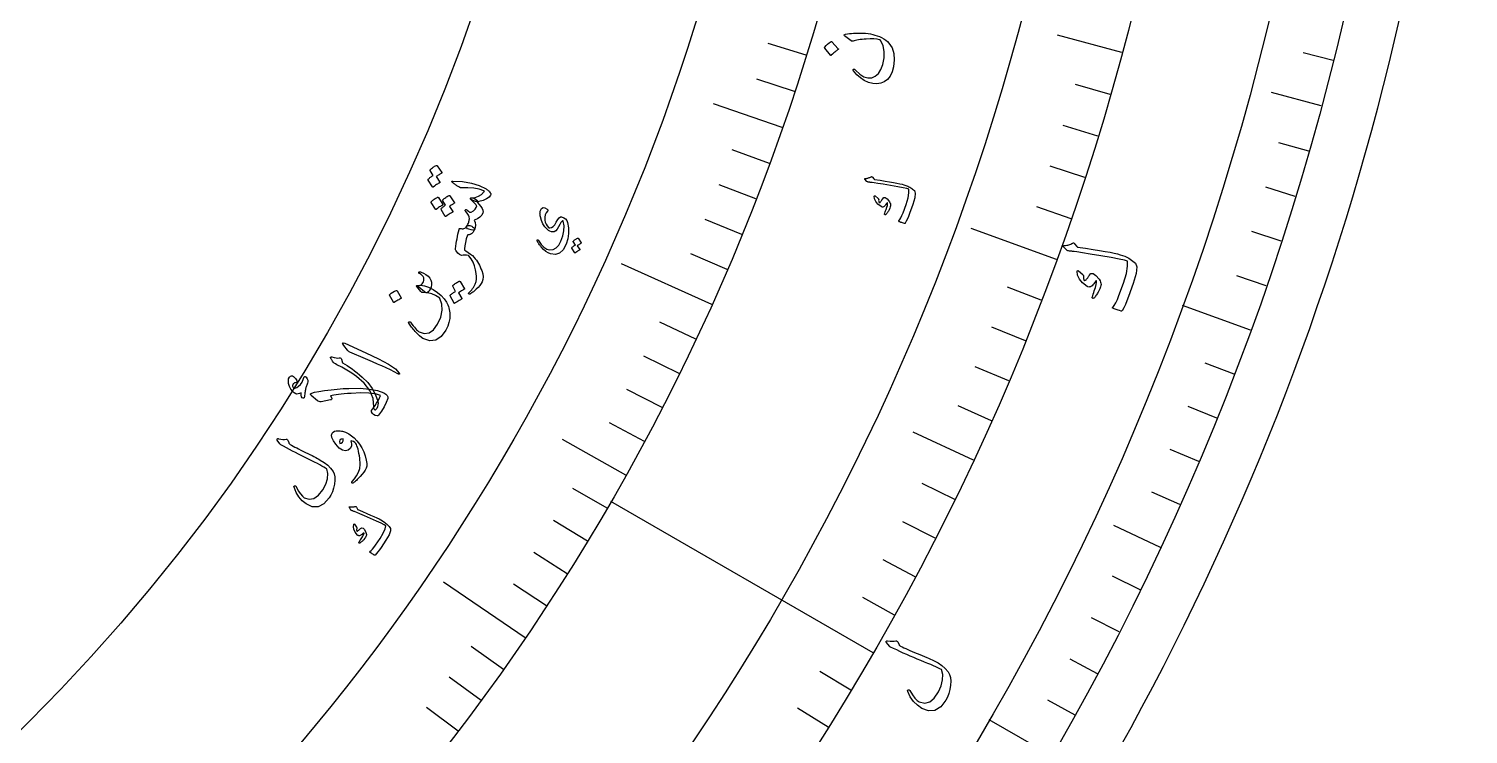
# Model space of a CAD drawing. Header units: millimetres. Extents: x -75 to 75, y -75 to 98.
# Drawn here: x 35.77 to 75, y -36.16 to -16.92 of the extents above; entities that cross this region are included whole.
import ezdxf

# ---------------------------------------------------------------- set-up
doc = ezdxf.new("R2010")
doc.units = ezdxf.units.MM
for name, color, linetype in [('CUT_OUTER', 1, 'Continuous'), ('ENGRAVE', 7, 'Continuous'), ('ENGRAVE_FINE', 8, 'Continuous'), ('TEXT', 5, 'Continuous')]:
    doc.layers.add(name, color=color, linetype=linetype)

msp = doc.modelspace()

# ---------------------------------------------------------------- linework, layer by layer
at = {"layer": 'CUT_OUTER'}
msp.add_arc((0, 0), 75, 178.943758, 5.27344, dxfattribs=at)
at = {"layer": 'ENGRAVE'}
for points in [[(65.5622, -17.5673), (63.8091, -17.0976)], [(70.9955, -19.0232), (69.6372, -18.6592)], [(56.307, -19.6129), (54.4371, -18.9616)], [(63.7816, -23.2146), (61.4559, -22.3681)], [(54.387, -24.4375), (51.9242, -23.3309)], [(69.0674, -25.1385), (67.2174, -24.4651)], [(52.0479, -29.0888), (50.3195, -28.1229)], [(61.5156, -28.6852), (59.8707, -27.9182)], [(58.7815, -33.9375), (51.6368, -29.8125)], [(66.6136, -31.0624), (65.3391, -30.4681)], [(49.3045, -33.5292), (47.0718, -32.0109)], [(63.6529, -36.75), (61.9479, -35.7656)]]:
    msp.add_lwpolyline(points, dxfattribs=at)
for radius in [73.5, 73.5, 71.5312, 67.875, 67.875, 64.9875, 59.625, 59.625, 56.475, 50.625, 50.625]:
    msp.add_circle((0, 0), radius, dxfattribs=at)
at = {"layer": 'ENGRAVE_FINE'}
for points in [[(56.9549, -17.6431), (55.9233, -17.3235)], [(71.3167, -17.7813), (70.498, -17.5771)], [(56.6396, -18.6306), (55.6137, -18.2931)], [(65.2456, -18.7089), (64.294, -18.436)], [(64.9092, -19.8447), (63.9624, -19.5553)], [(55.9571, -20.5899), (54.9435, -20.2169)], [(70.6527, -20.2593), (69.8417, -20.0268)], [(64.553, -20.9745), (63.6114, -20.6686)], [(55.5901, -21.5611), (54.5832, -21.1706)], [(70.2884, -21.4893), (69.4815, -21.2426)], [(64.1771, -22.0979), (63.241, -21.7756)], [(55.206, -22.5264), (54.2061, -22.1183)], [(69.9027, -22.7127), (69.1002, -22.452)], [(54.805, -23.4853), (53.8123, -23.0599)], [(69.4956, -23.9293), (68.6978, -23.6546)], [(63.3668, -24.3242), (62.4425, -23.9694)], [(53.9523, -25.3829), (52.975, -24.9231)], [(62.9326, -25.4264), (62.0147, -25.0556)], [(53.5009, -26.321), (52.5318, -25.8442)], [(62.4793, -26.5209), (61.568, -26.1341)], [(68.6182, -26.34), (67.8305, -26.0377)], [(53.033, -27.2515), (52.0724, -26.7579)], [(62.0069, -27.6072), (61.1025, -27.2046)], [(68.148, -27.5336), (67.3657, -27.2175)], [(52.5486, -28.1743), (51.5967, -27.6639)], [(67.6571, -28.7187), (66.8804, -28.3891)], [(61.0056, -29.7544), (60.1158, -29.3205)], [(51.531, -29.995), (50.5976, -29.4517)], [(67.1456, -29.8951), (66.3748, -29.552)], [(50.9981, -30.8924), (50.0743, -30.3328)], [(60.4771, -30.8146), (59.595, -30.3652)], [(50.4492, -31.7807), (49.5354, -31.2051)], [(59.9301, -31.8654), (59.0559, -31.4006)], [(49.8847, -32.6598), (48.9811, -32.0682)], [(66.0614, -32.2203), (65.303, -31.8504)], [(59.3648, -32.9065), (58.4989, -32.4265)], [(65.489, -33.3683), (64.7372, -32.9852)], [(48.7088, -34.3888), (47.8266, -33.7659)], [(64.8966, -34.5062), (64.1517, -34.11)], [(58.1802, -34.9582), (57.3316, -34.4483)], [(48.0979, -35.2382), (47.2267, -34.5999)], [(64.2845, -35.6335), (63.5466, -35.2244)], [(47.4719, -36.0771), (46.6121, -35.4236)], [(57.5613, -35.9683), (56.7217, -35.4436)]]:
    msp.add_lwpolyline(points, dxfattribs=at)
at = {"layer": 'TEXT'}
for points in [[(58.0276, -17.0694), (58.081, -17.0603), (58.1362, -17.0524), (58.1932, -17.0458), (58.2522, -17.0404), (58.3133, -17.0367), (58.3767, -17.0351), (58.4425, -17.0357), (58.5107, -17.0384), (58.578, -17.0433), (58.6438, -17.051), (58.7083, -17.0617), (58.7713, -17.0754), (58.8331, -17.092), (58.8938, -17.1117), (58.9534, -17.1345), (59.0119, -17.1603), (59.0719, -17.1925), (59.1257, -17.2281), (59.1731, -17.2671), (59.2143, -17.3097), (59.2986, -17.4386), (59.3471, -17.5902), (59.3596, -17.7645), (59.3358, -17.9613), (59.298, -18.0975), (59.244, -18.2104), (59.1741, -18.3), (59.0881, -18.3663), (58.9917, -18.406), (58.8884, -18.4218), (58.7782, -18.4137), (58.6611, -18.3817), (58.5434, -18.3277), (58.4359, -18.2577), (58.3387, -18.1718), (58.2516, -18.0702), (58.2425, -18.0556), (58.2389, -18.043), (58.2406, -18.0325), (58.2478, -18.0241), (58.2592, -18.0176), (58.272, -18.0188), (58.2863, -18.0275), (58.3019, -18.0438), (58.4172, -18.1539), (58.5296, -18.2258), (58.6392, -18.2592), (58.7462, -18.2539), (58.8432, -18.2134), (58.9263, -18.1393), (58.9955, -18.0315), (59.0506, -17.8901), (59.0863, -17.7099), (59.0871, -17.5403), (59.0532, -17.3815), (58.9846, -17.2336), (58.9817, -17.2301), (58.9768, -17.2268), (58.9701, -17.2237), (58.9613, -17.2208), (58.8909, -17.2045), (58.806, -17.1956), (58.7065, -17.194), (58.5925, -17.1997), (58.5345, -17.2047), (58.4803, -17.2101), (58.43, -17.2158), (58.3834, -17.2218), (58.3409, -17.2284), (58.3024, -17.2359), (58.2679, -17.2441), (58.2376, -17.2532), (58.222, -17.2571), (58.2084, -17.2579), (58.1969, -17.2556), (58.1874, -17.2502), (58.0073, -17.1079), (57.9977, -17.0967), (57.9978, -17.0866), (58.0078, -17.0775), (58.0276, -17.0694)], [(57.4639, -17.4477), (57.4614, -17.4433), (57.4608, -17.4379), (57.462, -17.4317), (57.4649, -17.4244), (57.5025, -17.3785), (57.544, -17.337), (57.5893, -17.3), (57.6385, -17.2673), (57.6453, -17.2648), (57.6514, -17.2646), (57.6568, -17.2667), (57.6614, -17.2712), (57.8326, -17.4618), (57.8362, -17.468), (57.8355, -17.4745), (57.8307, -17.4812), (57.8216, -17.4881), (57.8138, -17.4941), (57.8019, -17.5036), (57.7859, -17.5168), (57.7658, -17.5335), (57.7415, -17.554), (57.7129, -17.5789), (57.6799, -17.6079), (57.6427, -17.6411), (57.6369, -17.6453), (57.6319, -17.6467), (57.6278, -17.6455), (57.6245, -17.6415)], [(46.7112, -20.7851), (46.7096, -20.781), (46.7096, -20.7762), (46.7113, -20.7709), (46.7146, -20.7649), (46.7331, -20.7464), (46.7521, -20.729), (46.7717, -20.7127), (46.7918, -20.6975), (46.8127, -20.6832), (46.8345, -20.6699), (46.8573, -20.6575), (46.8811, -20.6461), (46.8875, -20.6446), (46.8933, -20.6453), (46.8984, -20.6481), (46.903, -20.653), (47.0314, -20.8403), (47.0324, -20.8443), (47.0304, -20.8487), (47.0255, -20.8535), (47.0177, -20.8587), (47.0112, -20.8618), (47.0017, -20.8673), (46.9892, -20.8752), (46.9738, -20.8856), (46.9551, -20.8984), (46.9331, -20.9138), (46.9076, -20.9317), (46.8787, -20.9522), (46.9768, -21.0999), (46.9792, -21.1058), (46.9779, -21.1114), (46.9729, -21.1166), (46.9642, -21.1216), (46.9567, -21.1259), (46.9452, -21.1329), (46.9297, -21.1425), (46.9103, -21.1548), (46.8867, -21.17), (46.8589, -21.1883), (46.8268, -21.2099), (46.7905, -21.2346), (46.7854, -21.2366), (46.7813, -21.2366), (46.778, -21.2346), (46.7756, -21.2306), (46.6568, -21.0432), (46.6552, -21.0391), (46.6553, -21.0343), (46.657, -21.029), (46.6604, -21.023), (46.6752, -21.0069), (46.6908, -20.9918), (46.7071, -20.9778), (46.7242, -20.9647), (46.7419, -20.9526), (46.7601, -20.9413), (46.7787, -20.931), (46.7978, -20.9215)], [(47.3258, -21.0723), (47.5934, -21.0875), (47.834, -21.128), (48.0476, -21.1942), (48.234, -21.2865), (48.2463, -21.2938), (48.2587, -21.302), (48.2713, -21.3111), (48.2839, -21.3211), (48.2965, -21.3318), (48.3087, -21.3429), (48.3206, -21.3544), (48.3321, -21.3662), (48.3508, -21.3899), (48.3615, -21.4128), (48.3641, -21.435), (48.3588, -21.4565), (48.3186, -21.5124), (48.2512, -21.5607), (48.1565, -21.6012), (48.0346, -21.6338), (48.0167, -21.6373), (47.9955, -21.6372), (47.971, -21.6335), (47.9433, -21.6262), (47.9302, -21.6216), (47.9172, -21.6169), (47.9045, -21.6121), (47.892, -21.6073), (47.8797, -21.6022), (47.8678, -21.5967), (47.8562, -21.5909), (47.845, -21.5847), (47.8262, -21.5724), (47.8139, -21.5609), (47.8083, -21.5503), (47.8091, -21.5406), (47.8127, -21.5365), (47.8194, -21.5334), (47.829, -21.5313), (47.8417, -21.5302), (47.9363, -21.5201), (48.0254, -21.4885), (48.1091, -21.4354), (48.1872, -21.3608), (48.1894, -21.3544), (48.1872, -21.3482), (48.1809, -21.3423), (48.1702, -21.3365), (48.048, -21.2945), (47.9042, -21.2673), (47.7391, -21.2546), (47.5526, -21.2562), (47.5396, -21.2533), (47.52, -21.245), (47.4937, -21.2314), (47.4608, -21.2124), (47.4421, -21.2008), (47.4232, -21.1883), (47.4042, -21.175), (47.3852, -21.1607), (47.3661, -21.1459), (47.3473, -21.131), (47.3286, -21.1161), (47.3102, -21.1011), (47.3059, -21.0971), (47.3036, -21.0926), (47.3032, -21.0876), (47.3047, -21.0822), (47.3076, -21.0781), (47.3121, -21.0751), (47.3181, -21.0732), (47.3258, -21.0723)], [(58.5761, -21.0015), (58.5984, -20.9986), (58.6198, -20.9948), (58.6404, -20.9903), (58.6602, -20.9849), (58.6792, -20.9787), (58.6974, -20.9715), (58.7149, -20.9632), (58.7316, -20.954), (58.7401, -20.9512), (58.7485, -20.9523), (58.7568, -20.9571), (58.7649, -20.9659), (58.8065, -21.0158), (58.8111, -21.0209), (58.8151, -21.0248), (58.8186, -21.0275), (58.8215, -21.029), (58.974, -21.0513), (59.1114, -21.0724), (59.2339, -21.0921), (59.3413, -21.1105), (59.4336, -21.1279), (59.5105, -21.1441), (59.5721, -21.1594), (59.6184, -21.1736), (59.7044, -21.2041), (59.7312, -21.2154), (59.7575, -21.2279), (59.7835, -21.2419), (59.8092, -21.2572), (59.8344, -21.2739), (59.8592, -21.2923), (59.8835, -21.3123), (59.9075, -21.3338), (59.9301, -21.4017), (59.9163, -21.5288), (59.8659, -21.7149), (59.7781, -21.9598), (59.7474, -22.035), (59.717, -22.1039), (59.6869, -22.1664), (59.6571, -22.2225), (59.6528, -22.227), (59.648, -22.2296), (59.6426, -22.2302), (59.6368, -22.2289), (59.6095, -22.2206), (59.5847, -22.2127), (59.5624, -22.2055), (59.5426, -22.1988), (59.5252, -22.1926), (59.5098, -22.1868), (59.4965, -22.1815), (59.4854, -22.1765), (59.4792, -22.1733), (59.4765, -22.1697), (59.4771, -22.1656), (59.4812, -22.161), (59.5087, -22.1247), (59.5374, -22.0753), (59.5671, -22.0128), (59.5978, -21.9373), (59.6813, -21.7087), (59.7353, -21.5257), (59.7601, -21.3887), (59.7562, -21.2977), (59.7027, -21.2788), (59.6018, -21.2551), (59.4534, -21.2264), (59.2576, -21.1928), (59.0611, -21.1603), (58.9123, -21.1362), (58.8111, -21.1205), (58.7576, -21.1134), (58.7428, -21.1119), (58.729, -21.1104), (58.7161, -21.1091), (58.7042, -21.1079), (58.6933, -21.1068), (58.6837, -21.1058), (58.6751, -21.1051), (58.6678, -21.1045), (58.6521, -21.1023), (58.6381, -21.0977), (58.6256, -21.0908), (58.6147, -21.0815), (58.5598, -21.0248), (58.5563, -21.0205), (58.5544, -21.0166), (58.5541, -21.0129), (58.5554, -21.0096), (58.5592, -21.0064), (58.5639, -21.0039), (58.5695, -21.0023), (58.5761, -21.0015)], [(46.741, -21.6535), (46.7394, -21.6493), (46.7395, -21.6445), (46.7413, -21.6392), (46.7448, -21.6332), (46.7636, -21.6148), (46.7829, -21.5976), (46.8028, -21.5814), (46.8232, -21.5663), (46.8444, -21.5522), (46.8665, -21.5391), (46.8896, -21.5269), (46.9136, -21.5157), (46.9213, -21.5137), (46.9277, -21.5139), (46.9327, -21.5162), (46.9365, -21.5207), (47.0616, -21.7106), (47.0629, -21.7161), (47.0608, -21.7214), (47.0553, -21.7264), (47.0464, -21.7313), (47.0389, -21.7356), (47.0273, -21.7425), (47.0117, -21.7521), (46.992, -21.7642), (46.9682, -21.7793), (46.9402, -21.7976), (46.9078, -21.819), (46.8711, -21.8435), (46.8656, -21.8465), (46.8611, -21.8471), (46.8576, -21.8455), (46.8552, -21.8417)], [(47.0532, -21.6073), (47.0516, -21.6031), (47.0517, -21.5983), (47.0535, -21.593), (47.057, -21.5869), (47.0758, -21.5684), (47.0951, -21.551), (47.115, -21.5346), (47.1354, -21.5193), (47.1566, -21.5051), (47.1787, -21.4918), (47.2017, -21.4794), (47.2258, -21.468), (47.2322, -21.4666), (47.2379, -21.4673), (47.2431, -21.4702), (47.2476, -21.4752), (47.3731, -21.6653), (47.3741, -21.6694), (47.372, -21.6738), (47.367, -21.6787), (47.359, -21.6839), (47.3537, -21.6872), (47.3453, -21.6925), (47.334, -21.6997), (47.3197, -21.7088), (47.3025, -21.72), (47.2826, -21.7331), (47.2601, -21.7483), (47.2349, -21.7656), (47.327, -21.9054), (47.3283, -21.9109), (47.3262, -21.9162), (47.3207, -21.9213), (47.3117, -21.9262), (47.3041, -21.9305), (47.2925, -21.9375), (47.2768, -21.9471), (47.2572, -21.9594), (47.2333, -21.9745), (47.2051, -21.9929), (47.1726, -22.0145), (47.1358, -22.0392), (47.1307, -22.0412), (47.1265, -22.0411), (47.1233, -22.0391), (47.121, -22.0351), (47.0073, -21.846), (47.0057, -21.8418), (47.0059, -21.8371), (47.0077, -21.8317), (47.0111, -21.8257), (47.0245, -21.8126), (47.0382, -21.7998), (47.0523, -21.7874), (47.0667, -21.7753), (47.0816, -21.7637), (47.097, -21.7529), (47.1129, -21.7429), (47.1293, -21.7336)], [(47.8213, -21.5322), (47.8565, -21.5313), (47.8932, -21.5394), (47.9315, -21.5566), (47.9712, -21.5829), (47.9863, -21.5951), (47.9939, -21.6036), (47.9942, -21.6084), (47.987, -21.6096), (47.9752, -21.6097), (47.9692, -21.6121), (47.9692, -21.6168), (47.9751, -21.6238), (48.0406, -21.7006), (48.0908, -21.7671), (48.1258, -21.8234), (48.1456, -21.8693), (48.151, -21.8877), (48.1534, -21.9059), (48.1528, -21.9237), (48.1491, -21.9413), (48.1168, -22.0056), (48.0665, -22.0592), (47.9984, -22.1021), (47.9125, -22.1342), (47.9354, -22.2045), (47.9444, -22.2723), (47.9394, -22.3377), (47.9204, -22.4004), (47.9047, -22.4127), (47.8738, -22.4147), (47.8277, -22.4063), (47.7665, -22.3877), (47.7326, -22.3713), (47.7125, -22.3518), (47.706, -22.3293), (47.7133, -22.3036), (47.7286, -22.2751), (47.7419, -22.2476), (47.7531, -22.2211), (47.7623, -22.1955), (47.7695, -22.1711), (47.7748, -22.1482), (47.7782, -22.1267), (47.7797, -22.1066), (47.7731, -22.0512), (47.7543, -21.998), (47.7233, -21.9469), (47.6801, -21.898), (47.6677, -21.8846), (47.6622, -21.873), (47.6636, -21.8631), (47.6718, -21.855), (47.684, -21.8494), (47.6961, -21.8494), (47.7081, -21.8549), (47.7199, -21.8659), (47.7528, -21.8971), (47.7819, -21.9167), (47.8072, -21.9248), (47.8287, -21.9213), (47.8918, -21.8826), (47.938, -21.8409), (47.9674, -21.7964), (47.9798, -21.7491), (47.9791, -21.7456), (47.9772, -21.7409), (47.9741, -21.735), (47.9699, -21.7278), (47.9578, -21.7134), (47.9275, -21.6813), (47.879, -21.6316), (47.8124, -21.5644), (47.8098, -21.5611), (47.8081, -21.5569), (47.8072, -21.5516), (47.8071, -21.5453), (47.8086, -21.5406), (47.8115, -21.5368), (47.8158, -21.534), (47.8213, -21.5322)], [(58.8149, -21.4804), (58.8165, -21.4773), (58.8189, -21.475), (58.8219, -21.4734), (58.8257, -21.4725), (58.8287, -21.4729), (58.8317, -21.4738), (58.8348, -21.4751), (58.8379, -21.477), (58.9174, -21.5473), (58.9252, -21.5551), (58.9307, -21.5624), (58.9339, -21.5692), (58.9349, -21.5753), (58.9332, -21.5994), (58.9346, -21.6209), (58.9391, -21.6399), (58.9468, -21.6564), (58.9523, -21.6611), (58.9603, -21.6603), (58.9708, -21.6541), (58.9837, -21.6424), (58.9907, -21.6339), (58.9975, -21.625), (59.0043, -21.6158), (59.0109, -21.6061), (59.0175, -21.5959), (59.0241, -21.5851), (59.0306, -21.5736), (59.0371, -21.5615), (59.0717, -21.5242), (59.1148, -21.5239), (59.1665, -21.5607), (59.2266, -21.6347), (59.2425, -21.662), (59.2536, -21.687), (59.2598, -21.7098), (59.261, -21.7303), (59.258, -21.7511), (59.2498, -21.7785), (59.2364, -21.8125), (59.2179, -21.8529), (59.208, -21.8733), (59.1978, -21.8925), (59.1874, -21.9103), (59.1767, -21.9267), (59.1661, -21.9419), (59.1559, -21.9561), (59.1461, -21.9692), (59.1367, -21.9811), (59.1289, -21.9878), (59.1213, -21.9917), (59.1139, -21.9931), (59.1068, -21.9918), (59.1004, -21.9882), (59.0967, -21.9831), (59.0958, -21.9766), (59.0976, -21.9686), (59.105, -21.9437), (59.1137, -21.9157), (59.1239, -21.8845), (59.1355, -21.8501), (59.1571, -21.786), (59.1715, -21.735), (59.1788, -21.6972), (59.179, -21.6726), (59.178, -21.669), (59.1758, -21.6664), (59.1725, -21.665), (59.1681, -21.6646), (59.165, -21.6652), (59.1617, -21.6672), (59.1581, -21.6706), (59.1542, -21.6753), (59.1235, -21.7213), (59.1096, -21.7401), (59.0951, -21.7552), (59.08, -21.7667), (59.0642, -21.7744), (59.0471, -21.7796), (59.0312, -21.7805), (59.0163, -21.7771), (59.0025, -21.7694), (58.9154, -21.7014), (58.8551, -21.6305), (58.8216, -21.5569), (58.8149, -21.4804)], [(49.9123, -21.8921), (49.8735, -21.9347), (49.8483, -21.9902), (49.8365, -22.0586), (49.838, -22.1399), (49.849, -22.196), (49.8689, -22.2475), (49.8978, -22.2946), (49.9356, -22.3371), (49.9441, -22.3434), (49.9538, -22.348), (49.9649, -22.3509), (49.9771, -22.352), (50.0212, -22.3421), (50.0645, -22.312), (50.1072, -22.2615), (50.149, -22.1906), (50.1894, -22.1203), (50.2273, -22.0729), (50.2626, -22.0485), (50.2955, -22.0471), (50.3527, -22.0705), (50.3982, -22.1038), (50.4319, -22.1471), (50.4538, -22.2004), (50.4812, -22.3515), (50.484, -22.5013), (50.4623, -22.6496), (50.4162, -22.7961), (50.3369, -22.9432), (50.24, -23.0359), (50.1259, -23.0743), (49.9947, -23.0585), (49.9311, -23.0317), (49.8672, -22.9913), (49.8031, -22.9372), (49.7387, -22.8695), (49.7218, -22.8485), (49.7058, -22.8275), (49.6907, -22.8067), (49.6765, -22.7859), (49.6631, -22.765), (49.6505, -22.744), (49.6387, -22.7227), (49.6277, -22.7012), (49.6239, -22.6906), (49.624, -22.6828), (49.628, -22.6776), (49.6359, -22.6752), (49.6441, -22.6756), (49.6513, -22.6781), (49.6576, -22.6827), (49.6629, -22.6894), (49.7359, -22.7994), (49.8107, -22.8792), (49.8872, -22.9286), (49.9656, -22.9476), (50.0623, -22.9368), (50.1465, -22.8944), (50.2179, -22.8202), (50.2766, -22.7143), (50.329, -22.5683), (50.3571, -22.4284), (50.3609, -22.2947), (50.3407, -22.1674), (50.3379, -22.1591), (50.3334, -22.1544), (50.3274, -22.1535), (50.3197, -22.1563), (50.3004, -22.1728), (50.2758, -22.2053), (50.246, -22.2539), (50.2108, -22.3185), (50.1722, -22.3829), (50.1333, -22.4279), (50.0943, -22.4534), (50.0552, -22.4595), (50.0154, -22.4526), (49.9769, -22.4383), (49.9397, -22.4167), (49.9036, -22.3877), (49.8388, -22.3173), (49.7862, -22.2365), (49.7458, -22.1454), (49.7176, -22.044), (49.7118, -22.0178), (49.7077, -21.9931), (49.7053, -21.9698), (49.7045, -21.9479), (49.7053, -21.9276), (49.7074, -21.9088), (49.711, -21.8915), (49.7159, -21.8758), (49.7473, -21.8195), (49.7889, -21.7948), (49.841, -21.8017), (49.9035, -21.8403), (49.9183, -21.8553), (49.9247, -21.8689), (49.9227, -21.8812), (49.9123, -21.8921)], [(47.9226, -22.3958), (47.904, -22.4315), (47.8839, -22.4619), (47.8625, -22.487), (47.8396, -22.5069), (47.828, -22.5151), (47.8156, -22.5221), (47.8024, -22.5278), (47.7884, -22.5323), (47.7737, -22.5359), (47.7585, -22.539), (47.7428, -22.5418), (47.7266, -22.5441), (47.6952, -22.6475), (47.6709, -22.7443), (47.6538, -22.8347), (47.6437, -22.9187), (47.6449, -22.9379), (47.6513, -22.9543), (47.6629, -22.9679), (47.6797, -22.9787), (47.7503, -23.0198), (47.812, -23.0624), (47.865, -23.1065), (47.9091, -23.1522), (47.9415, -23.1919), (47.9721, -23.2332), (48.001, -23.276), (48.028, -23.3203), (48.0531, -23.366), (48.0761, -23.4131), (48.097, -23.4616), (48.1158, -23.5114), (48.1433, -23.6042), (48.1552, -23.6863), (48.1515, -23.7575), (48.1321, -23.8178), (48.1025, -23.8701), (48.0655, -23.922), (48.0213, -23.9734), (47.9696, -24.0245), (47.9423, -24.0484), (47.9167, -24.0699), (47.8928, -24.089), (47.8706, -24.1056), (47.8503, -24.1201), (47.8318, -24.1326), (47.8152, -24.1431), (47.8005, -24.1516), (47.7895, -24.1557), (47.7796, -24.1563), (47.7707, -24.1535), (47.7629, -24.1472), (47.758, -24.1389), (47.7579, -24.1302), (47.7628, -24.121), (47.7724, -24.1113), (47.8113, -24.0741), (47.8437, -24.039), (47.8696, -24.0061), (47.8891, -23.9754), (47.8983, -23.9591), (47.9075, -23.9415), (47.9166, -23.9226), (47.9256, -23.9023), (47.9346, -23.8808), (47.9435, -23.8579), (47.9523, -23.8338), (47.961, -23.8083), (47.9724, -23.751), (47.9741, -23.6788), (47.966, -23.5918), (47.9481, -23.49), (47.9195, -23.3844), (47.8794, -23.2861), (47.828, -23.195), (47.7652, -23.1112), (47.7626, -23.1078), (47.7595, -23.1056), (47.7557, -23.1045), (47.7515, -23.1046), (47.7006, -23.096), (47.6529, -23.0925), (47.6084, -23.0941), (47.567, -23.1007), (47.5441, -23.097), (47.5116, -23.0752), (47.4696, -23.0353), (47.418, -22.9772), (47.4092, -22.9632), (47.4037, -22.9484), (47.4015, -22.9326), (47.4025, -22.9159), (47.4127, -22.8463), (47.4232, -22.7779), (47.434, -22.7109), (47.4452, -22.6451), (47.4571, -22.5804), (47.4699, -22.5165), (47.4836, -22.4534), (47.4982, -22.3912), (47.5031, -22.377), (47.5107, -22.3676), (47.521, -22.3629), (47.5339, -22.363), (47.5602, -22.3698), (47.5853, -22.3731), (47.6092, -22.3731), (47.6319, -22.3697), (47.6528, -22.361), (47.6737, -22.3463), (47.6946, -22.3257), (47.7155, -22.299), (47.7285, -22.2871), (47.7457, -22.2807), (47.767, -22.2797), (47.7925, -22.2842), (47.8193, -22.2928), (47.8447, -22.3043), (47.8688, -22.3187), (47.8916, -22.3361), (47.9092, -22.3535), (47.9203, -22.3692), (47.9247, -22.3833), (47.9226, -22.3958)], [(50.612, -22.7244), (50.6109, -22.7215), (50.611, -22.7183), (50.6122, -22.7146), (50.6145, -22.7104), (50.6271, -22.6976), (50.6401, -22.6854), (50.6534, -22.674), (50.6671, -22.6634), (50.6813, -22.6534), (50.6962, -22.6441), (50.7116, -22.6354), (50.7277, -22.6274), (50.732, -22.6263), (50.7359, -22.6267), (50.7393, -22.6286), (50.7424, -22.632), (50.8261, -22.76), (50.8267, -22.7628), (50.8254, -22.7658), (50.822, -22.7692), (50.8167, -22.7728), (50.8123, -22.775), (50.8059, -22.7788), (50.7974, -22.7844), (50.7869, -22.7916), (50.7743, -22.8005), (50.7593, -22.8113), (50.742, -22.8238), (50.7224, -22.8381), (50.7865, -22.939), (50.7881, -22.943), (50.7871, -22.9468), (50.7837, -22.9505), (50.7778, -22.954), (50.7728, -22.957), (50.765, -22.9619), (50.7545, -22.9686), (50.7413, -22.9772), (50.7253, -22.9879), (50.7065, -23.0008), (50.6847, -23.0159), (50.6601, -23.0332), (50.6567, -23.0346), (50.6539, -23.0346), (50.6517, -23.0333), (50.6502, -23.0306), (50.5724, -22.9027), (50.5714, -22.8998), (50.5715, -22.8966), (50.5727, -22.8929), (50.575, -22.8887), (50.5852, -22.8775), (50.5958, -22.867), (50.6069, -22.8571), (50.6185, -22.848), (50.6305, -22.8395), (50.6429, -22.8316), (50.6555, -22.8243), (50.6684, -22.8176)], [(63.9965, -22.8323), (64.0289, -22.828), (64.06, -22.8226), (64.0899, -22.8161), (64.1187, -22.8083), (64.1462, -22.7993), (64.1727, -22.7888), (64.198, -22.7769), (64.2223, -22.7635), (64.2347, -22.7594), (64.2469, -22.761), (64.2589, -22.768), (64.2708, -22.7807), (64.3314, -22.853), (64.3382, -22.8603), (64.3441, -22.8659), (64.3492, -22.8699), (64.3534, -22.8721), (64.5751, -22.9043), (64.7751, -22.9346), (64.9532, -22.963), (65.1095, -22.9895), (65.2438, -23.0144), (65.3557, -23.0378), (65.4454, -23.0598), (65.5128, -23.0803), (65.638, -23.1244), (65.6769, -23.1406), (65.7153, -23.1588), (65.7532, -23.179), (65.7905, -23.2012), (65.8273, -23.2255), (65.8634, -23.2521), (65.8989, -23.2811), (65.9338, -23.3123), (65.9669, -23.4112), (65.9471, -23.5963), (65.8737, -23.8675), (65.7457, -24.2243), (65.7009, -24.3339), (65.6564, -24.4342), (65.6124, -24.5252), (65.5688, -24.6068), (65.5625, -24.6134), (65.5555, -24.6171), (65.5477, -24.618), (65.5392, -24.6161), (65.4995, -24.6038), (65.4635, -24.5924), (65.4311, -24.5818), (65.4024, -24.572), (65.377, -24.5629), (65.3547, -24.5544), (65.3354, -24.5466), (65.3192, -24.5393), (65.3102, -24.5346), (65.3063, -24.5293), (65.3072, -24.5234), (65.3132, -24.5167), (65.3534, -24.4639), (65.3952, -24.3921), (65.4386, -24.3013), (65.4835, -24.1914), (65.6053, -23.8586), (65.6837, -23.5923), (65.7196, -23.3928), (65.7136, -23.2604), (65.6358, -23.233), (65.4889, -23.1988), (65.273, -23.1576), (64.9881, -23.1091), (64.7022, -23.0622), (64.4858, -23.0274), (64.3387, -23.0047), (64.2609, -22.9944), (64.2394, -22.9921), (64.2192, -22.9901), (64.2005, -22.9881), (64.1832, -22.9863), (64.1674, -22.9847), (64.1533, -22.9834), (64.1409, -22.9823), (64.1302, -22.9814), (64.1075, -22.9782), (64.087, -22.9716), (64.0688, -22.9615), (64.0529, -22.9481), (63.9729, -22.866), (63.9678, -22.8598), (63.965, -22.8541), (63.9645, -22.8488), (63.9664, -22.844), (63.9719, -22.8393), (63.9787, -22.8358), (63.9869, -22.8335), (63.9965, -22.8323)], [(64.3451, -23.5262), (64.3475, -23.5217), (64.3509, -23.5184), (64.3553, -23.5161), (64.3608, -23.5149), (64.3651, -23.5154), (64.3695, -23.5167), (64.374, -23.5187), (64.3786, -23.5214), (64.4942, -23.6234), (64.5055, -23.6349), (64.5135, -23.6455), (64.5183, -23.6552), (64.5197, -23.6641), (64.5172, -23.699), (64.5192, -23.7303), (64.5258, -23.7579), (64.5371, -23.7818), (64.545, -23.7887), (64.5566, -23.7876), (64.5718, -23.7786), (64.5907, -23.7616), (64.6008, -23.7493), (64.6108, -23.7365), (64.6206, -23.723), (64.6302, -23.709), (64.6398, -23.6942), (64.6493, -23.6785), (64.6589, -23.6619), (64.6683, -23.6444), (64.7186, -23.5902), (64.7812, -23.5899), (64.8564, -23.6433), (64.9439, -23.7509), (64.967, -23.7905), (64.9831, -23.8269), (64.9921, -23.86), (64.9939, -23.8898), (64.9895, -23.9201), (64.9775, -23.9599), (64.9581, -24.0092), (64.9311, -24.0679), (64.9166, -24.0976), (64.9018, -24.1253), (64.8866, -24.1512), (64.871, -24.175), (64.8556, -24.1971), (64.8407, -24.2177), (64.8264, -24.2366), (64.8126, -24.254), (64.8013, -24.2635), (64.7903, -24.2693), (64.7796, -24.2713), (64.7693, -24.2694), (64.7599, -24.264), (64.7545, -24.2566), (64.7532, -24.2472), (64.7559, -24.2356), (64.7666, -24.1995), (64.7795, -24.1589), (64.7943, -24.1136), (64.8113, -24.0637), (64.8427, -23.9705), (64.8637, -23.8964), (64.8744, -23.8415), (64.8747, -23.8058), (64.8732, -23.8006), (64.87, -23.7969), (64.8652, -23.7948), (64.8587, -23.7942), (64.8543, -23.7951), (64.8494, -23.798), (64.8442, -23.8029), (64.8386, -23.8098), (64.7939, -23.8764), (64.7737, -23.9038), (64.7526, -23.9257), (64.7306, -23.9423), (64.7076, -23.9535), (64.6828, -23.961), (64.6596, -23.9622), (64.638, -23.9572), (64.6179, -23.9461), (64.4913, -23.847), (64.4037, -23.7441), (64.355, -23.6372), (64.3451, -23.5262)], [(46.7929, -24.0309), (46.9084, -24.1075), (47.008, -24.1904), (47.0914, -24.2795), (47.1586, -24.3749), (47.1779, -24.411), (47.1949, -24.4491), (47.2097, -24.4891), (47.2221, -24.5311), (47.2322, -24.5752), (47.2399, -24.6214), (47.2452, -24.6699), (47.2479, -24.7207), (47.2436, -24.8244), (47.2243, -24.9281), (47.1901, -25.0317), (47.1411, -25.1351), (47.0127, -25.3142), (46.8653, -25.4119), (46.6997, -25.4281), (46.5159, -25.3633), (46.4725, -25.3349), (46.4229, -25.2936), (46.3669, -25.2395), (46.3045, -25.1724), (46.2774, -25.1417), (46.2518, -25.1118), (46.2277, -25.0828), (46.2051, -25.0546), (46.184, -25.0272), (46.164, -25.0005), (46.1454, -24.9745), (46.1279, -24.9492), (46.1242, -24.9421), (46.1227, -24.9348), (46.1235, -24.9273), (46.1266, -24.9196), (46.1302, -24.9146), (46.1348, -24.911), (46.1406, -24.9087), (46.1474, -24.9077), (46.1538, -24.9079), (46.1604, -24.9104), (46.1672, -24.9151), (46.1743, -24.9222), (46.2132, -24.9732), (46.2493, -25.0191), (46.2825, -25.06), (46.3129, -25.0956), (46.3408, -25.126), (46.3665, -25.1508), (46.3899, -25.1701), (46.4111, -25.1838), (46.552, -25.2327), (46.6825, -25.2147), (46.8023, -25.1297), (46.9113, -24.9776), (47.0007, -24.7807), (47.0409, -24.5971), (47.0322, -24.4272), (46.9748, -24.2713), (46.9713, -24.2653), (46.9662, -24.2589), (46.9596, -24.252), (46.9513, -24.2447), (46.8588, -24.19), (46.7546, -24.1496), (46.6387, -24.1235), (46.5111, -24.1117), (46.4968, -24.1109), (46.4836, -24.1067), (46.4714, -24.0991), (46.4603, -24.0882), (46.3508, -23.946), (46.3431, -23.9347), (46.3411, -23.9261), (46.3449, -23.92), (46.3545, -23.9166), (46.4514, -23.9116), (46.5568, -23.9289), (46.6706, -23.9687), (46.7929, -24.0309)], [(46.4058, -23.56), (46.4131, -23.5499), (46.4223, -23.5443), (46.4335, -23.5433), (46.4467, -23.5468), (46.5281, -23.5822), (46.5977, -23.6226), (46.6554, -23.6681), (46.7014, -23.7186), (46.7335, -23.7737), (46.75, -23.8331), (46.7507, -23.8967), (46.7357, -23.9644), (46.7191, -24.0088), (46.6977, -24.0479), (46.6716, -24.0816), (46.6406, -24.1101), (46.6248, -24.1172), (46.6059, -24.1164), (46.584, -24.1076), (46.5591, -24.0908), (46.4051, -23.9683), (46.3935, -23.959), (46.3857, -23.9505), (46.3817, -23.9429), (46.3816, -23.9363), (46.3848, -23.9307), (46.391, -23.9262), (46.4002, -23.923), (46.4124, -23.9209), (46.4404, -23.9137), (46.4663, -23.8995), (46.4901, -23.8781), (46.5119, -23.8496), (46.5289, -23.8171), (46.5385, -23.7836), (46.5408, -23.7492), (46.5356, -23.7139), (46.5215, -23.6785), (46.4982, -23.6473), (46.4656, -23.6203), (46.4238, -23.5974), (46.4117, -23.5895), (46.4046, -23.5806), (46.4027, -23.5708), (46.4058, -23.56)], [(47.3263, -23.9409), (47.3249, -23.9366), (47.3253, -23.9317), (47.3273, -23.9263), (47.3311, -23.9202), (47.3508, -23.9019), (47.3711, -23.8846), (47.3918, -23.8686), (47.413, -23.8536), (47.435, -23.8397), (47.4578, -23.8268), (47.4815, -23.8149), (47.5062, -23.8039), (47.5127, -23.8027), (47.5184, -23.8036), (47.5235, -23.8066), (47.5278, -23.8119), (47.6447, -24.0092), (47.6454, -24.0134), (47.6432, -24.0179), (47.6379, -24.0226), (47.6297, -24.0277), (47.623, -24.0306), (47.6131, -24.036), (47.6, -24.0437), (47.5838, -24.0537), (47.5642, -24.0663), (47.541, -24.0813), (47.5142, -24.0989), (47.4839, -24.1189), (47.5729, -24.2744), (47.5749, -24.2805), (47.5733, -24.2862), (47.5679, -24.2915), (47.5588, -24.2963), (47.551, -24.3005), (47.539, -24.3072), (47.5228, -24.3166), (47.5024, -24.3285), (47.4778, -24.3432), (47.4486, -24.3611), (47.4149, -24.3822), (47.3768, -24.4063), (47.3716, -24.4081), (47.3674, -24.408), (47.3642, -24.4058), (47.3621, -24.4016), (47.2548, -24.2045), (47.2535, -24.2002), (47.2538, -24.1954), (47.2559, -24.1899), (47.2597, -24.1839), (47.2756, -24.1679), (47.2923, -24.1529), (47.3096, -24.139), (47.3277, -24.1262), (47.3463, -24.1143), (47.3653, -24.1034), (47.3847, -24.0934), (47.4045, -24.0844)], [(45.6081, -24.1817), (45.6068, -24.1775), (45.6072, -24.1727), (45.6092, -24.1674), (45.613, -24.1617), (45.6534, -24.128), (45.6965, -24.0989), (45.7421, -24.0743), (45.7903, -24.0542), (45.7966, -24.0531), (45.8019, -24.0539), (45.8062, -24.0567), (45.8095, -24.0614), (45.9253, -24.2559), (45.9273, -24.2619), (45.9256, -24.2674), (45.9203, -24.2725), (45.9113, -24.2769), (45.9035, -24.2808), (45.8915, -24.2871), (45.8754, -24.2958), (45.8551, -24.307), (45.8305, -24.3208), (45.8015, -24.3376), (45.768, -24.3573), (45.73, -24.3799), (45.7243, -24.3826), (45.7198, -24.383), (45.7164, -24.3812), (45.7142, -24.3772)], [(44.3596, -25.5578), (44.3307, -25.5138), (44.3259, -25.4891), (44.3452, -25.4836), (44.3886, -25.4972), (44.957, -25.7572), (45.3057, -25.917), (45.5744, -26.0618), (45.763, -26.1919), (45.8713, -26.3076), (45.8778, -26.3211), (45.8799, -26.3309), (45.8774, -26.3371), (45.8705, -26.3396), (45.8618, -26.3398), (45.8518, -26.3377), (45.8405, -26.3335), (45.8279, -26.327), (45.7325, -26.2722), (45.6288, -26.2185), (45.5168, -26.1658), (45.3965, -26.1142), (45.3653, -26.1002), (45.2808, -26.063), (45.1429, -26.0028), (44.9517, -25.9193), (44.526, -25.7371), (44.5042, -25.7259), (44.4853, -25.7136), (44.4693, -25.7), (44.4562, -25.6853)], [(45.2832, -27.0754), (45.2914, -27.1271), (45.2898, -27.177), (45.2784, -27.2252), (45.2573, -27.2717), (45.2409, -27.2958), (45.2261, -27.3112), (45.2128, -27.3178), (45.2011, -27.3156), (45.1909, -27.3049), (45.1841, -27.2873), (45.1807, -27.2629), (45.1807, -27.2315), (45.1573, -27.0024), (45.0695, -26.7878), (44.9176, -26.5879), (44.702, -26.4026), (44.5736, -26.3131), (44.4421, -26.2295), (44.3076, -26.1517), (44.1699, -26.0796), (44.1301, -26.0588), (44.0995, -26.0402), (44.0784, -26.0239), (44.0665, -26.0099), (44.0534, -25.9873), (44.0416, -25.9672), (44.0313, -25.9498), (44.0223, -25.935), (44.0148, -25.9226), (44.0089, -25.9127), (44.0045, -25.9051), (44.0017, -25.8998), (43.9992, -25.8912), (43.9987, -25.8837), (44, -25.8773), (44.0033, -25.8721), (44.0098, -25.8669), (44.0162, -25.8639), (44.0225, -25.8629), (44.0286, -25.864), (44.096, -25.882), (44.1521, -25.8934), (44.197, -25.8981), (44.2306, -25.8963), (44.255, -25.8942), (44.2743, -25.8995), (44.2885, -25.9123), (44.2976, -25.9326), (44.3259, -26.03), (44.389, -26.0657), (44.4531, -26.105), (44.5182, -26.1481), (44.5842, -26.1947), (44.6514, -26.245), (44.72, -26.2989), (44.79, -26.3564), (44.8613, -26.4175), (45.0139, -26.5691), (45.1352, -26.7293), (45.2251, -26.898), (45.2832, -27.0754)], [(43.3807, -26.5495), (43.3692, -26.5801), (43.3586, -26.6086), (43.3489, -26.6349), (43.3402, -26.6591), (43.3326, -26.6811), (43.3264, -26.7009), (43.3215, -26.7185), (43.3181, -26.7338), (43.3151, -26.7497), (43.3116, -26.769), (43.3078, -26.7916), (43.3035, -26.8177), (43.299, -26.8472), (43.2943, -26.8802), (43.2894, -26.9168), (43.2844, -26.9569), (43.2807, -26.9723), (43.274, -26.9832), (43.264, -26.9895), (43.2509, -26.9914), (43.2271, -26.9825), (43.21, -26.9549), (43.1997, -26.9087), (43.1961, -26.8439), (43.1544, -26.8658), (43.1163, -26.8784), (43.0818, -26.8815), (43.0509, -26.8752), (43.0025, -26.8476), (42.9581, -26.8043), (42.9178, -26.7456), (42.8815, -26.6715), (42.8558, -26.5941), (42.8472, -26.5257), (42.8557, -26.4662), (42.8815, -26.4157), (42.9051, -26.3931), (42.931, -26.3838), (42.9592, -26.3876), (42.9897, -26.4047), (43.019, -26.4292), (43.0437, -26.4551), (43.0637, -26.4826), (43.0791, -26.5115), (43.0873, -26.536), (43.0867, -26.5536), (43.0773, -26.5643), (43.0591, -26.5682), (43.0342, -26.5701), (43.0126, -26.577), (42.9943, -26.5887), (42.9793, -26.6054), (42.9672, -26.625), (42.9608, -26.645), (42.9601, -26.6653), (42.9652, -26.686), (42.9751, -26.7049), (42.988, -26.7167), (43.0038, -26.7213), (43.0226, -26.7187), (43.0761, -26.6985), (43.1269, -26.665), (43.1751, -26.6181), (43.2205, -26.558), (43.2237, -26.5523), (43.2269, -26.5458), (43.2301, -26.5383), (43.2333, -26.5299), (43.2366, -26.5206), (43.2402, -26.5107), (43.2441, -26.5), (43.2482, -26.4885), (43.2528, -26.4763), (43.2569, -26.4651), (43.2606, -26.4551), (43.2637, -26.4462), (43.2665, -26.4384), (43.2693, -26.4316), (43.2719, -26.4258), (43.2745, -26.4211), (43.2807, -26.4131), (43.2879, -26.4077), (43.296, -26.4051), (43.3051, -26.4052), (43.3129, -26.4066), (43.3198, -26.4091), (43.3255, -26.4128), (43.3302, -26.4177), (43.3571, -26.462), (43.3745, -26.4987), (43.3823, -26.5279), (43.3807, -26.5495)], [(45.1147, -27.326), (45.1667, -27.2548), (45.2123, -27.1894), (45.2515, -27.1298), (45.2843, -27.0761), (45.311, -27.0282), (45.3318, -26.986), (45.3466, -26.9497), (45.3556, -26.9192), (45.2216, -26.8769), (45.0445, -26.8535), (44.8244, -26.8485), (44.5615, -26.8612), (44.463, -26.8688), (44.3724, -26.8764), (44.2896, -26.8842), (44.2146, -26.8922), (44.1475, -26.9006), (44.0885, -26.9093), (44.0376, -26.9185), (43.9947, -26.9282), (44.0314, -26.9947), (44.0299, -27.0124), (44.0227, -27.026), (44.0098, -27.0354), (43.9914, -27.0406), (43.7409, -27.0885), (43.7135, -27.0902), (43.6877, -27.0863), (43.6635, -27.0768), (43.6409, -27.0617), (43.4714, -26.9158), (43.4599, -26.9048), (43.4529, -26.8949), (43.4506, -26.886), (43.4529, -26.8781), (43.4861, -26.8554), (43.5608, -26.8326), (43.6768, -26.8097), (43.8344, -26.7863), (43.923, -26.7744), (44.0099, -26.7637), (44.0951, -26.7542), (44.1786, -26.7459), (44.2604, -26.7387), (44.3404, -26.7328), (44.4188, -26.7281), (44.4955, -26.7246), (44.8008, -26.7231), (45.0622, -26.7429), (45.2798, -26.7847), (45.4532, -26.8492), (45.5071, -26.8831), (45.5425, -26.919), (45.5592, -26.9571), (45.5574, -26.9972), (45.5155, -27.1145), (45.4588, -27.2298), (45.3874, -27.343), (45.3014, -27.4541), (45.293, -27.464), (45.2845, -27.4709), (45.2761, -27.4748), (45.2676, -27.4756), (45.2141, -27.4625), (45.1709, -27.4402), (45.1381, -27.4089), (45.1157, -27.3685), (45.1106, -27.3538), (45.1088, -27.3419), (45.1101, -27.3326), (45.1147, -27.326)], [(42.5456, -28.136), (42.5415, -28.1281), (42.54, -28.1204), (42.5409, -28.1129), (42.5444, -28.1056), (42.5501, -28.0996), (42.5574, -28.0963), (42.5664, -28.0956), (42.5771, -28.0975), (42.6385, -28.1104), (42.694, -28.1175), (42.7438, -28.119), (42.7878, -28.1147), (42.8027, -28.1147), (42.8159, -28.1206), (42.8275, -28.1324), (42.8374, -28.1503), (42.8414, -28.1601), (42.8453, -28.1696), (42.8491, -28.1785), (42.8527, -28.1871), (42.8562, -28.1951), (42.8593, -28.2026), (42.862, -28.2094), (42.8644, -28.2156), (42.869, -28.2265), (42.8763, -28.2368), (42.8861, -28.2467), (42.8986, -28.256), (42.9369, -28.2777), (42.979, -28.3008), (43.025, -28.3252), (43.0748, -28.3511), (43.1283, -28.3785), (43.1855, -28.4075), (43.2464, -28.4382), (43.311, -28.4705), (43.376, -28.5018), (43.4368, -28.5317), (43.4934, -28.5601), (43.5459, -28.5871), (43.5944, -28.6126), (43.6391, -28.6366), (43.6801, -28.6591), (43.7174, -28.68), (43.8247, -28.7465), (43.919, -28.8207), (44.0002, -28.9027), (44.0682, -28.9927), (44.1, -29.0578), (44.1166, -29.1373), (44.118, -29.231), (44.1041, -29.3389), (44.0785, -29.4492), (44.0465, -29.5475), (44.0081, -29.634), (43.9634, -29.7085), (43.8169, -29.8716), (43.6624, -29.9542), (43.5003, -29.9562), (43.3308, -29.8782), (43.2243, -29.7913), (43.1342, -29.6856), (43.0602, -29.5614), (43.0023, -29.4186), (42.9998, -29.4091), (42.9999, -29.4009), (43.0024, -29.3941), (43.0075, -29.3886), (43.0145, -29.3837), (43.0211, -29.381), (43.0275, -29.3804), (43.0336, -29.3819), (43.0417, -29.3855), (43.0485, -29.3905), (43.0539, -29.3969), (43.058, -29.4047), (43.119, -29.5167), (43.1761, -29.6044), (43.2295, -29.6677), (43.2792, -29.7067), (43.4152, -29.7484), (43.5454, -29.7259), (43.6696, -29.6391), (43.7875, -29.4878), (43.8681, -29.3342), (43.9136, -29.1884), (43.9239, -29.0507), (43.8993, -28.9212), (43.8611, -28.8985), (43.816, -28.8728), (43.7638, -28.8442), (43.7046, -28.8127), (43.6382, -28.7783), (43.5643, -28.741), (43.483, -28.7009), (43.3943, -28.6579), (43.3034, -28.6126), (43.2142, -28.5676), (43.1267, -28.5229), (43.0409, -28.4785), (42.9569, -28.4343), (42.8747, -28.3902), (42.7944, -28.3461), (42.7159, -28.3022), (42.6384, -28.2627), (42.6305, -28.2569), (42.6236, -28.2506), (42.6177, -28.244), (42.6129, -28.2369)], [(44.1389, -28.249), (44.0732, -28.152), (44.0356, -28.0687), (44.0261, -27.9989), (44.0449, -27.9427), (44.0696, -27.9157), (44.1043, -27.8965), (44.149, -27.8851), (44.2038, -27.8816), (44.2339, -27.8822), (44.2634, -27.8847), (44.2925, -27.8892), (44.3211, -27.8956), (44.3496, -27.9036), (44.3785, -27.9129), (44.4076, -27.9235), (44.4371, -27.9355), (44.4989, -27.9681), (44.5659, -28.0157), (44.6381, -28.0783), (44.7155, -28.1559), (44.7899, -28.2455), (44.8529, -28.3442), (44.9044, -28.4518), (44.9445, -28.5685), (44.9719, -28.6818), (44.9848, -28.7758), (44.9833, -28.8503), (44.9674, -28.9053), (44.9395, -28.9539), (44.9032, -29.0072), (44.8586, -29.0651), (44.8056, -29.1276), (44.7776, -29.1585), (44.7509, -29.1866), (44.7254, -29.2118), (44.7012, -29.2341), (44.6785, -29.2539), (44.6574, -29.2715), (44.6379, -29.2869), (44.6201, -29.3), (44.6077, -29.3067), (44.597, -29.3097), (44.5879, -29.3091), (44.5804, -29.3049), (44.5754, -29.2968), (44.5747, -29.2881), (44.5783, -29.2786), (44.5861, -29.2685), (44.6487, -29.1903), (44.7024, -29.1091), (44.7474, -29.0248), (44.7834, -28.9375), (44.7917, -28.9087), (44.7975, -28.8747), (44.801, -28.8356), (44.8021, -28.7913), (44.8008, -28.7419), (44.7971, -28.6874), (44.791, -28.6277), (44.7824, -28.563), (44.772, -28.4984), (44.7603, -28.4392), (44.7475, -28.3854), (44.7334, -28.337), (44.718, -28.294), (44.7009, -28.2565), (44.6823, -28.2244), (44.6621, -28.1979), (44.6185, -28.1783), (44.5848, -28.1657), (44.5609, -28.16), (44.5469, -28.1614), (44.5705, -28.2378), (44.5666, -28.3047), (44.5351, -28.3622), (44.4761, -28.4101), (44.4005, -28.4323), (44.3191, -28.4127), (44.232, -28.3516), (44.1389, -28.249)], [(44.3425, -28.1044), (44.284, -28.1117), (44.249, -28.1354), (44.2375, -28.1755), (44.2493, -28.232), (44.2904, -28.2183), (44.3197, -28.1924), (44.337, -28.1544), (44.3425, -28.1044)], [(44.5289, -29.953), (44.5492, -29.9553), (44.5689, -29.9568), (44.5881, -29.9574), (44.6067, -29.9571), (44.6248, -29.9559), (44.6425, -29.9536), (44.6597, -29.9502), (44.6765, -29.9458), (44.6846, -29.9453), (44.6918, -29.9481), (44.698, -29.9542), (44.7032, -29.9637), (44.7287, -30.017), (44.7316, -30.0225), (44.7343, -30.0268), (44.7368, -30.0299), (44.739, -30.0319), (44.8684, -30.0856), (44.9848, -30.1348), (45.0883, -30.1795), (45.1789, -30.2197), (45.2563, -30.2556), (45.3205, -30.2871), (45.3714, -30.3142), (45.4091, -30.3371), (45.4781, -30.3832), (45.4991, -30.399), (45.5195, -30.416), (45.5394, -30.4341), (45.5585, -30.4533), (45.577, -30.4737), (45.5948, -30.4954), (45.6118, -30.5184), (45.6281, -30.5427), (45.6329, -30.6076), (45.5924, -30.7166), (45.5064, -30.8694), (45.3743, -31.0656), (45.3304, -31.1251), (45.2882, -31.179), (45.2477, -31.2274), (45.2089, -31.2701), (45.2041, -31.2732), (45.1993, -31.2744), (45.1944, -31.2737), (45.1896, -31.2713), (45.1674, -31.2578), (45.1473, -31.2454), (45.1293, -31.234), (45.1133, -31.2237), (45.0994, -31.2143), (45.0871, -31.2058), (45.0766, -31.1981), (45.0679, -31.1912), (45.0632, -31.187), (45.0616, -31.1832), (45.0631, -31.1797), (45.0677, -31.1766), (45.1001, -31.1508), (45.1364, -31.1136), (45.1765, -31.0653), (45.2204, -31.0056), (45.3451, -30.8227), (45.4335, -30.6735), (45.486, -30.5583), (45.5028, -30.4772), (45.4599, -30.4486), (45.3762, -30.4052), (45.2519, -30.3469), (45.0868, -30.2735), (44.9208, -30.2011), (44.7951, -30.1466), (44.7095, -30.1103), (44.6639, -30.092), (44.6512, -30.0874), (44.6394, -30.083), (44.6283, -30.079), (44.6181, -30.0752), (44.6087, -30.0718), (44.6004, -30.0688), (44.5931, -30.0663), (44.5867, -30.0641), (44.5734, -30.0587), (44.5621, -30.0515), (44.5526, -30.0426), (44.5451, -30.032), (44.5093, -29.9699), (44.5072, -29.9653), (44.5064, -29.9614), (44.5069, -29.9581), (44.5088, -29.9555), (44.5129, -29.9534), (44.5176, -29.9523), (44.5229, -29.9522), (44.5289, -29.953)], [(44.6326, -30.428), (44.6347, -30.4257), (44.6373, -30.4241), (44.6403, -30.4234), (44.6438, -30.4236), (44.6464, -30.4245), (44.6489, -30.426), (44.6513, -30.4279), (44.6536, -30.4302), (44.708, -30.5099), (44.7131, -30.5185), (44.7163, -30.5262), (44.7177, -30.5328), (44.7172, -30.5385), (44.7103, -30.5593), (44.7067, -30.5785), (44.7065, -30.5963), (44.7096, -30.6126), (44.7133, -30.6179), (44.7205, -30.619), (44.7312, -30.6159), (44.7452, -30.6085), (44.7532, -30.6026), (44.7612, -30.5963), (44.7693, -30.5896), (44.7773, -30.5826), (44.7854, -30.5751), (44.7936, -30.567), (44.8019, -30.5584), (44.8103, -30.5492), (44.8491, -30.524), (44.8871, -30.5334), (44.9244, -30.5773), (44.9609, -30.656), (44.9689, -30.6836), (44.973, -30.7081), (44.9734, -30.7295), (44.9699, -30.7479), (44.9626, -30.7656), (44.9492, -30.7879), (44.9299, -30.8148), (44.9046, -30.8463), (44.8913, -30.8621), (44.878, -30.8767), (44.8649, -30.89), (44.8518, -30.9021), (44.839, -30.9132), (44.8268, -30.9233), (44.8153, -30.9326), (44.8043, -30.9411), (44.7959, -30.9452), (44.7884, -30.947), (44.7816, -30.9466), (44.7756, -30.9438), (44.7708, -30.9392), (44.7686, -30.9339), (44.7693, -30.9279), (44.7727, -30.9213), (44.7847, -30.9011), (44.7987, -30.8783), (44.8147, -30.8531), (44.8326, -30.8254), (44.8659, -30.7737), (44.89, -30.732), (44.9049, -30.7003), (44.9106, -30.6787), (44.9104, -30.6753), (44.9091, -30.6726), (44.9065, -30.6706), (44.9027, -30.6692), (44.8998, -30.6691), (44.8964, -30.6701), (44.8925, -30.6722), (44.8881, -30.6756), (44.8507, -30.7092), (44.8343, -30.7227), (44.8181, -30.7328), (44.8022, -30.7395), (44.7866, -30.7428), (44.7704, -30.7435), (44.7562, -30.7408), (44.7438, -30.7344), (44.7334, -30.7246), (44.6718, -30.6452), (44.6345, -30.5693), (44.6215, -30.4969), (44.6326, -30.428)], [(59.1463, -33.6538), (59.1414, -33.6457), (59.1392, -33.6376), (59.1397, -33.6295), (59.143, -33.6214), (59.1485, -33.6147), (59.1561, -33.6106), (59.1657, -33.6092), (59.1773, -33.6104), (59.2435, -33.6196), (59.3032, -33.6232), (59.3564, -33.6211), (59.403, -33.6133), (59.4189, -33.6121), (59.4333, -33.6175), (59.4465, -33.6293), (59.4583, -33.6476), (59.4632, -33.6579), (59.468, -33.6676), (59.4726, -33.677), (59.4772, -33.6858), (59.4814, -33.6942), (59.4852, -33.7019), (59.4886, -33.7089), (59.4915, -33.7154), (59.4972, -33.7267), (59.5057, -33.7372), (59.5169, -33.747), (59.5308, -33.756), (59.5731, -33.7764), (59.6196, -33.7979), (59.6702, -33.8207), (59.7251, -33.8447), (59.784, -33.87), (59.847, -33.8968), (59.9139, -33.9251), (59.9849, -33.9549), (60.0563, -33.9836), (60.1232, -34.0111), (60.1855, -34.0374), (60.2432, -34.0624), (60.2967, -34.0861), (60.346, -34.1085), (60.3912, -34.1295), (60.4323, -34.1491), (60.5513, -34.2123), (60.6569, -34.2846), (60.7491, -34.3662), (60.8278, -34.4571), (60.8663, -34.5241), (60.8898, -34.6074), (60.898, -34.7069), (60.891, -34.8226), (60.8719, -34.9416), (60.845, -35.0484), (60.8106, -35.143), (60.7686, -35.2253), (60.6251, -35.4093), (60.467, -35.5083), (60.2948, -35.5226), (60.1086, -35.4523), (59.9887, -35.3678), (59.8848, -35.2622), (59.7968, -35.1355), (59.7246, -34.9879), (59.7212, -34.9779), (59.7206, -34.9692), (59.7229, -34.9617), (59.7279, -34.9555), (59.7349, -34.9499), (59.7418, -34.9465), (59.7486, -34.9453), (59.7552, -34.9465), (59.764, -34.9497), (59.7716, -34.9545), (59.7779, -34.9609), (59.7828, -34.9689), (59.856, -35.0835), (59.9234, -35.1726), (59.9849, -35.236), (60.0407, -35.2737), (60.1885, -35.308), (60.3254, -35.2744), (60.451, -35.1729), (60.5651, -35.0035), (60.6397, -34.8344), (60.6775, -34.6762), (60.6785, -34.529), (60.643, -34.393), (60.6008, -34.3714), (60.5509, -34.3473), (60.4934, -34.3206), (60.4281, -34.2913), (60.355, -34.2594), (60.2737, -34.225), (60.1843, -34.1881), (60.0869, -34.1487), (59.9869, -34.107), (59.8887, -34.0654), (59.7924, -34.0241), (59.6979, -33.9831), (59.6053, -33.9421), (59.5146, -33.901), (59.426, -33.8599), (59.3393, -33.8187), (59.254, -33.7823), (59.2451, -33.7767), (59.2373, -33.7706), (59.2306, -33.7639), (59.225, -33.7566)]]:
    msp.add_lwpolyline(points, close=True, dxfattribs=at)

doc.saveas('drawing.dxf')
